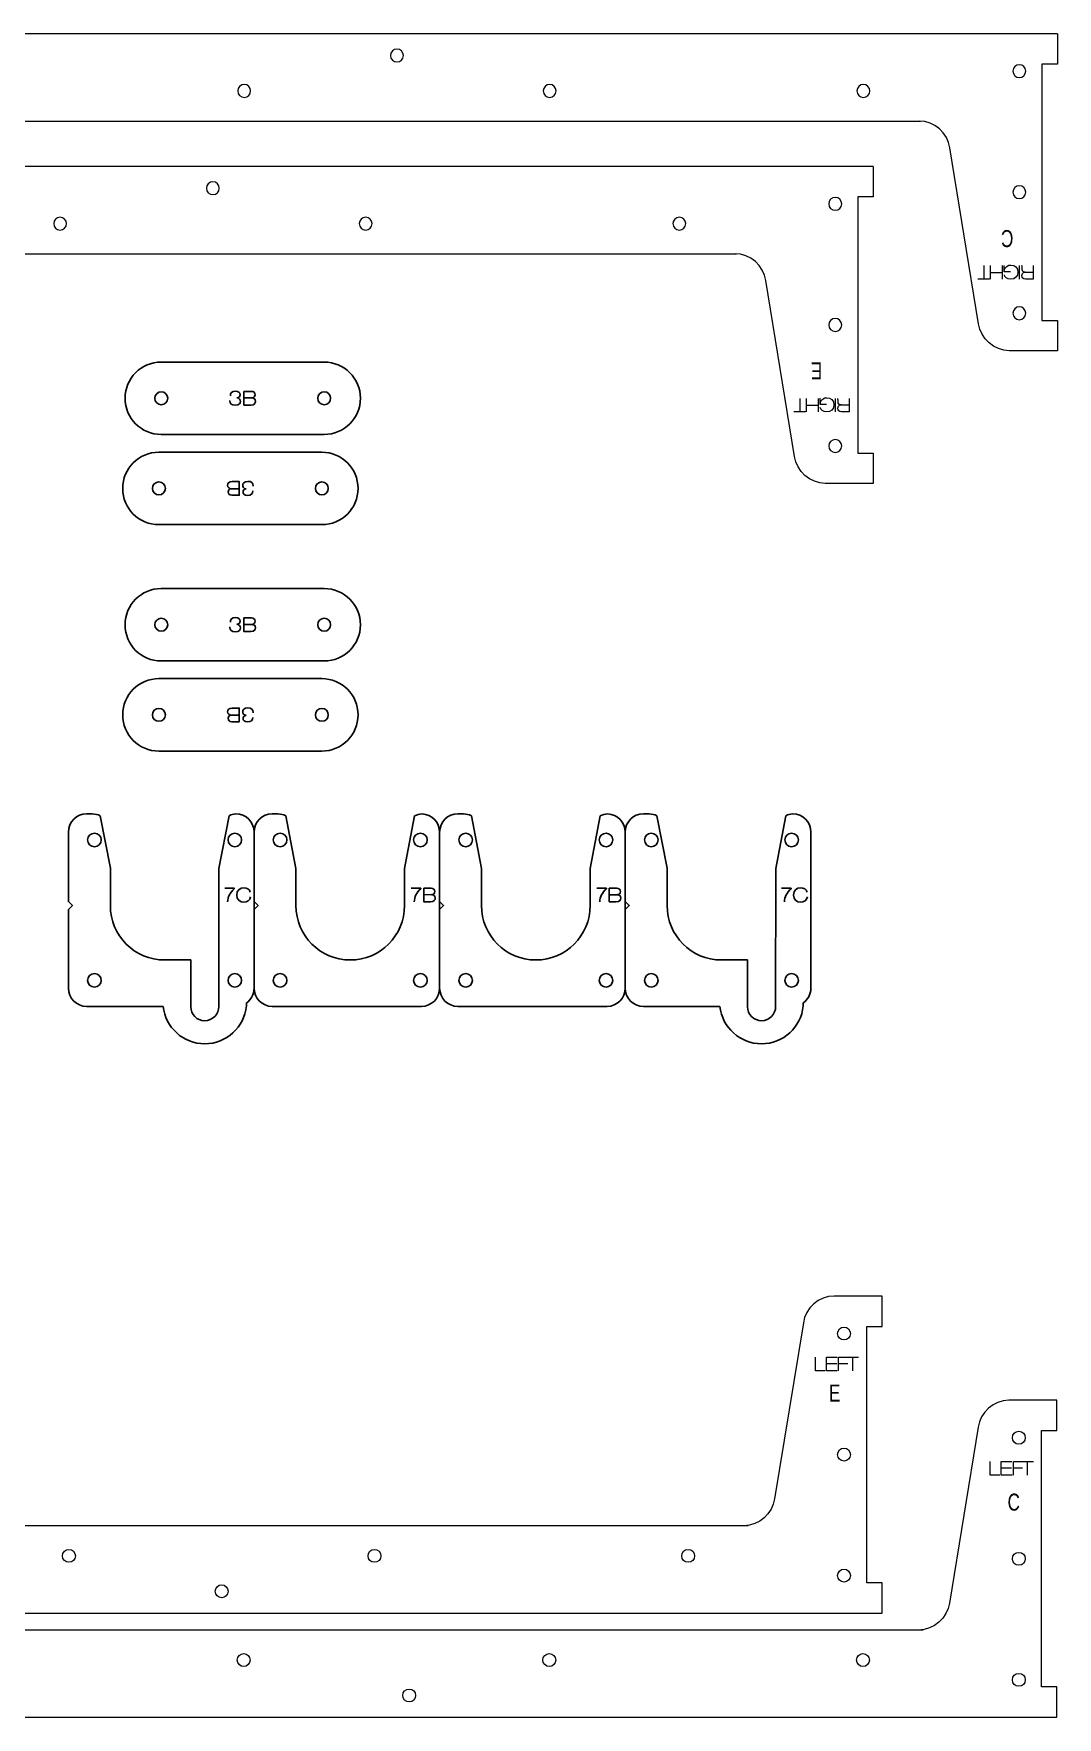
# Model space of a CAD drawing. Header units: millimetres. Extents: x 3 to 781, y 1 to 299.
# Drawn here: x 600.3 to 781.2, y 1.3 to 298.7 of the extents above; entities that cross this region are included whole.
import ezdxf

# ---------------------------------------------------------------- set-up
doc = ezdxf.new("R2010")
doc.units = ezdxf.units.MM
doc.layers.add('Layer_1', color=1, linetype='CONTINUOUS', true_color=0xff0000)
for name, color, linetype, lineweight, true_color in [('Left D Arm Back Text', 5, 'CONTINUOUS', 0, 0x0000ff), ('New Left D arm', 1, 'CONTINUOUS', 0, 0xff0000), ('New Left D arm text', 5, 'CONTINUOUS', 0, 0x0000ff), ('New Right D arm', 1, 'CONTINUOUS', 0, 0xff0000), ('New Rigth D arm text', 5, 'CONTINUOUS', 0, 0x0000ff)]:
    doc.layers.add(name, color=color, linetype=linetype, lineweight=lineweight, true_color=true_color)
doc.styles.get("Standard").update_dxf_attribs({"font": 'txt', "width": 0.75})

msp = doc.modelspace()

# ---------------------------------------------------------------- linework, layer by layer
at = {"layer": 'Layer_1', "color": 1, "true_color": 0xff0000}
for points in [[(622.86, 240.67), (651.66, 240.67)], [(624, 234.27), (624, 234.27)], [(652.79, 234.27), (652.79, 234.27)], [(651.66, 227.87), (622.86, 227.87), (622.86, 227.87)], [(622.44, 224.75), (651.24, 224.75), (651.24, 224.75)], [(621.3, 218.35), (621.3, 218.35)], [(650.1, 218.35), (650.1, 218.35)], [(651.24, 211.95), (622.44, 211.95)], [(622.86, 200.67), (651.66, 200.67)], [(624, 194.27), (624, 194.27)], [(652.79, 194.27), (652.79, 194.27)], [(651.66, 187.87), (622.86, 187.87), (622.86, 187.87)], [(622.44, 184.75), (651.24, 184.75), (651.24, 184.75)], [(621.3, 178.35), (621.3, 178.35)], [(650.1, 178.35), (650.1, 178.35)], [(651.24, 171.95), (622.44, 171.95)], [(610.66, 160.86), (609.66, 160.86)], [(636.06, 160.86), (636.06, 160.86)], [(643.46, 160.86), (642.46, 160.86)], [(676.26, 160.86), (675.26, 160.86)], [(709.06, 160.86), (708.06, 160.86)], [(606.46, 157.66), (606.46, 145.38), (607.16, 144.67), (606.46, 143.97), (606.46, 130.06)], [(613.86, 144.66), (613.86, 151.25), (612.07, 160.53)], [(634.84, 160.53), (633.05, 151.23), (633.04, 126.86)], [(639.26, 130.06), (639.26, 157.66)], [(646.66, 144.66), (646.66, 151.24), (644.87, 160.53)], [(667.64, 160.53), (665.85, 151.23), (665.86, 144.66)], [(672.06, 130.06), (672.06, 157.66)], [(679.46, 144.66), (679.46, 151.24), (677.67, 160.53)], [(700.44, 160.53), (698.65, 151.23), (698.66, 144.66)], [(704.86, 130.06), (704.86, 157.66)], [(712.26, 144.66), (712.26, 151.25), (710.47, 160.53)], [(733.24, 160.53), (731.45, 151.23), (731.44, 126.86)], [(737.66, 130.06), (737.66, 157.66)], [(611.05, 155.06), (611.05, 155.06)], [(635.86, 155.06), (635.86, 155.06)], [(643.86, 157.46), (643.86, 157.46)], [(668.66, 157.46), (668.66, 157.46)], [(676.66, 157.46), (676.66, 157.46)], [(701.46, 157.46), (701.46, 157.46)], [(709.46, 155.06), (709.46, 155.06)], [(734.26, 155.06), (734.26, 155.06)], [(639.26, 145.38), (639.96, 144.67), (639.26, 143.97)], [(672.06, 145.38), (672.76, 144.67), (672.06, 143.97)], [(704.86, 145.38), (705.56, 144.67), (704.86, 143.97)], [(628.07, 126.81), (628.07, 135.11)], [(726.47, 126.81), (726.47, 135.11)], [(611.05, 132.66), (611.05, 132.66)], [(643.86, 132.66), (643.86, 132.66)], [(668.66, 132.66), (668.66, 132.66)], [(676.66, 132.66), (676.66, 132.66)], [(701.46, 132.66), (701.46, 132.66)], [(709.46, 132.66), (709.46, 132.66)], [(635.86, 130.26), (635.86, 130.26)], [(734.26, 130.26), (734.26, 130.26)], [(609.66, 126.86), (623.19, 126.86)], [(637.91, 126.93), (637.91, 127.46)], [(642.46, 126.86), (668.86, 126.86)], [(675.26, 126.86), (701.66, 126.86)], [(708.06, 126.86), (721.59, 126.86)], [(736.31, 126.93), (736.31, 127.46)]]:
    msp.add_lwpolyline(points, dxfattribs=at)
at = {"layer": 'Layer_1', "color": 5, "true_color": 0x0000ff}
for points in [[(637.47, 235.48), (638.78, 235.48)], [(638.7, 233.06), (637.47, 233.06), (637.47, 235.48), (637.47, 235.48)], [(636.23, 234.36), (636.23, 234.35)], [(638.9, 234.33), (637.47, 234.33)], [(638.9, 234.33), (638.9, 234.32)], [(635.2, 218.3), (636.63, 218.29)], [(635.2, 218.29), (635.2, 218.3)], [(636.63, 217.15), (635.32, 217.15)], [(635.4, 219.56), (636.63, 219.56), (636.63, 217.15), (636.63, 217.15)], [(637.87, 218.27), (637.87, 218.28)], [(636.23, 194.36), (636.23, 194.35)], [(637.47, 195.48), (638.78, 195.48)], [(638.7, 193.06), (637.47, 193.06), (637.47, 195.48), (637.47, 195.48)], [(638.9, 194.33), (637.47, 194.33)], [(638.9, 194.33), (638.9, 194.32)], [(635.4, 179.56), (636.63, 179.56), (636.63, 177.15), (636.63, 177.15)], [(635.2, 178.3), (636.63, 178.29)], [(635.2, 178.29), (635.2, 178.3)], [(636.63, 177.15), (635.32, 177.15)], [(637.87, 178.27), (637.87, 178.28)], [(634.07, 147.73), (635.76, 147.73), (635.76, 147.64)], [(667.05, 147.73), (668.73, 147.73), (668.73, 147.64)], [(669.24, 147.74), (670.55, 147.74)], [(670.47, 145.33), (669.24, 145.33), (669.24, 147.74), (669.24, 147.74)], [(670.67, 146.59), (669.24, 146.6)], [(670.67, 146.6), (670.67, 146.59)], [(699.85, 147.73), (701.53, 147.73), (701.53, 147.64)], [(702.04, 147.74), (703.35, 147.74)], [(703.27, 145.33), (702.04, 145.33), (702.04, 147.74), (702.04, 147.74)], [(703.47, 146.59), (702.04, 146.59)], [(703.47, 146.6), (703.47, 146.59)], [(732.47, 147.73), (734.16, 147.73), (734.16, 147.64)]]:
    msp.add_lwpolyline(points, dxfattribs=at)
at = {"layer": 'Layer_1', "color": 1, "true_color": 0xff0000}
for points in [[(616.46, 234.27), (616.46, 237.8), (619.32, 240.67), (622.86, 240.67)], [(651.66, 240.67), (655.19, 240.67), (658.06, 237.8), (658.06, 234.27)], [(621.72, 234.27), (621.72, 234.9), (622.23, 235.41), (622.86, 235.41)], [(622.86, 235.41), (623.48, 235.41), (624, 234.9), (624, 234.27)], [(650.52, 234.27), (650.52, 234.9), (651.03, 235.41), (651.66, 235.41)], [(651.66, 235.41), (652.28, 235.41), (652.79, 234.9), (652.79, 234.27)], [(622.86, 227.87), (619.32, 227.87), (616.46, 230.74), (616.46, 234.27)], [(622.86, 233.13), (622.23, 233.13), (621.72, 233.64), (621.72, 234.27)], [(624, 234.27), (624, 233.64), (623.48, 233.13), (622.86, 233.13)], [(651.66, 233.13), (651.03, 233.13), (650.52, 233.64), (650.52, 234.27)], [(652.79, 234.27), (652.79, 233.64), (652.28, 233.13), (651.66, 233.13)], [(658.06, 234.27), (658.06, 230.74), (655.19, 227.87), (651.66, 227.87)], [(616.04, 218.35), (616.04, 221.89), (618.91, 224.75), (622.44, 224.75)], [(651.24, 224.75), (654.78, 224.75), (657.64, 221.89), (657.64, 218.35)], [(622.44, 211.95), (618.91, 211.95), (616.04, 214.82), (616.04, 218.35)], [(621.3, 218.35), (621.3, 218.98), (621.81, 219.49), (622.44, 219.49)], [(622.44, 217.21), (621.81, 217.21), (621.3, 217.72), (621.3, 218.35)], [(622.44, 219.49), (623.07, 219.49), (623.58, 218.98), (623.58, 218.35)], [(623.58, 218.35), (623.58, 217.72), (623.07, 217.21), (622.44, 217.21)], [(650.1, 218.35), (650.1, 218.98), (650.61, 219.49), (651.24, 219.49)], [(651.24, 217.21), (650.61, 217.21), (650.1, 217.72), (650.1, 218.35)], [(651.24, 219.49), (651.87, 219.49), (652.38, 218.98), (652.38, 218.35)], [(652.38, 218.35), (652.38, 217.72), (651.87, 217.21), (651.24, 217.21)], [(657.64, 218.35), (657.64, 214.82), (654.78, 211.95), (651.24, 211.95)], [(616.46, 194.27), (616.46, 197.8), (619.32, 200.67), (622.86, 200.67)], [(651.66, 200.67), (655.19, 200.67), (658.06, 197.8), (658.06, 194.27)], [(622.86, 187.87), (619.32, 187.87), (616.46, 190.74), (616.46, 194.27)], [(621.72, 194.27), (621.72, 194.9), (622.23, 195.41), (622.86, 195.41)], [(622.86, 193.13), (622.23, 193.13), (621.72, 193.64), (621.72, 194.27)], [(622.86, 195.41), (623.48, 195.41), (624, 194.9), (624, 194.27)], [(624, 194.27), (624, 193.64), (623.48, 193.13), (622.86, 193.13)], [(650.52, 194.27), (650.52, 194.9), (651.03, 195.41), (651.66, 195.41)], [(651.66, 193.13), (651.03, 193.13), (650.52, 193.64), (650.52, 194.27)], [(651.66, 195.41), (652.28, 195.41), (652.79, 194.9), (652.79, 194.27)], [(652.79, 194.27), (652.79, 193.64), (652.28, 193.13), (651.66, 193.13)], [(658.06, 194.27), (658.06, 190.74), (655.19, 187.87), (651.66, 187.87)], [(616.04, 178.35), (616.04, 181.89), (618.91, 184.75), (622.44, 184.75)], [(651.24, 184.75), (654.78, 184.75), (657.64, 181.89), (657.64, 178.35)], [(621.3, 178.35), (621.3, 178.98), (621.81, 179.49), (622.44, 179.49)], [(622.44, 179.49), (623.07, 179.49), (623.58, 178.98), (623.58, 178.35)], [(650.1, 178.35), (650.1, 178.98), (650.61, 179.49), (651.24, 179.49)], [(651.24, 179.49), (651.87, 179.49), (652.38, 178.98), (652.38, 178.35)], [(622.44, 171.95), (618.91, 171.95), (616.04, 174.82), (616.04, 178.35)], [(622.44, 177.21), (621.81, 177.21), (621.3, 177.72), (621.3, 178.35)], [(623.58, 178.35), (623.58, 177.72), (623.07, 177.21), (622.44, 177.21)], [(651.24, 177.21), (650.61, 177.21), (650.1, 177.72), (650.1, 178.35)], [(652.38, 178.35), (652.38, 177.72), (651.87, 177.21), (651.24, 177.21)], [(657.64, 178.35), (657.64, 174.82), (654.78, 171.95), (651.24, 171.95)], [(609.66, 160.86), (607.89, 160.86), (606.46, 159.43), (606.46, 157.66)], [(612.07, 160.53), (611.65, 160.74), (611.17, 160.86), (610.66, 160.86)], [(636.06, 160.86), (635.55, 160.86), (635.27, 160.74), (634.84, 160.53)], [(639.26, 157.66), (639.26, 159.43), (637.82, 160.86), (636.06, 160.86)], [(642.46, 160.86), (640.69, 160.86), (639.26, 159.43), (639.26, 157.66)], [(644.87, 160.53), (644.45, 160.74), (643.97, 160.86), (643.46, 160.86)], [(668.96, 160.86), (668.49, 160.85), (668.04, 160.73), (667.64, 160.53)], [(672.06, 157.66), (672.06, 159.4), (670.68, 160.8), (668.96, 160.86)], [(675.26, 160.86), (673.49, 160.86), (672.06, 159.43), (672.06, 157.66)], [(677.67, 160.53), (677.25, 160.74), (676.77, 160.86), (676.26, 160.86)], [(701.76, 160.86), (701.29, 160.85), (700.84, 160.73), (700.44, 160.53)], [(704.86, 157.66), (704.86, 159.4), (703.48, 160.8), (701.76, 160.86)], [(708.06, 160.86), (706.29, 160.86), (704.86, 159.43), (704.86, 157.66)], [(710.47, 160.53), (710.05, 160.74), (709.57, 160.86), (709.06, 160.86)], [(734.46, 160.86), (733.95, 160.86), (733.67, 160.74), (733.24, 160.53)], [(737.66, 157.66), (737.66, 159.43), (736.22, 160.86), (734.46, 160.86)], [(611.05, 157.46), (610.39, 157.46), (609.85, 156.93), (609.85, 156.26)], [(609.85, 156.26), (609.85, 155.6), (610.39, 155.06), (611.05, 155.06)], [(612.25, 156.26), (612.25, 156.93), (611.72, 157.46), (611.05, 157.46)], [(611.05, 155.06), (611.72, 155.06), (612.25, 155.6), (612.25, 156.26)], [(634.66, 156.26), (634.66, 156.93), (635.19, 157.46), (635.86, 157.46)], [(635.86, 155.06), (635.19, 155.06), (634.66, 155.6), (634.66, 156.26)], [(635.86, 157.46), (636.52, 157.46), (637.06, 156.93), (637.06, 156.26)], [(637.06, 156.26), (637.06, 155.6), (636.52, 155.06), (635.86, 155.06)], [(642.66, 156.26), (642.66, 156.93), (643.19, 157.46), (643.86, 157.46)], [(643.86, 155.06), (643.19, 155.06), (642.66, 155.6), (642.66, 156.26)], [(643.86, 157.46), (644.52, 157.46), (645.06, 156.93), (645.06, 156.26)], [(645.06, 156.26), (645.06, 155.6), (644.52, 155.06), (643.86, 155.06)], [(667.46, 156.26), (667.46, 156.93), (667.99, 157.46), (668.66, 157.46)], [(668.66, 155.06), (667.99, 155.06), (667.46, 155.6), (667.46, 156.26)], [(668.66, 157.46), (669.32, 157.46), (669.86, 156.93), (669.86, 156.26)], [(669.86, 156.26), (669.86, 155.6), (669.32, 155.06), (668.66, 155.06)], [(675.46, 156.26), (675.46, 156.93), (675.99, 157.46), (676.66, 157.46)], [(676.66, 155.06), (675.99, 155.06), (675.46, 155.6), (675.46, 156.26)], [(676.66, 157.46), (677.32, 157.46), (677.86, 156.93), (677.86, 156.26)], [(677.86, 156.26), (677.86, 155.6), (677.32, 155.06), (676.66, 155.06)], [(700.26, 156.26), (700.26, 156.93), (700.79, 157.46), (701.46, 157.46)], [(701.46, 155.06), (700.79, 155.06), (700.26, 155.6), (700.26, 156.26)], [(701.46, 157.46), (702.12, 157.46), (702.66, 156.93), (702.66, 156.26)], [(702.66, 156.26), (702.66, 155.6), (702.12, 155.06), (701.46, 155.06)], [(709.46, 157.46), (708.79, 157.46), (708.26, 156.93), (708.26, 156.26)], [(708.26, 156.26), (708.26, 155.6), (708.79, 155.06), (709.46, 155.06)], [(710.66, 156.26), (710.66, 156.93), (710.12, 157.46), (709.46, 157.46)], [(709.46, 155.06), (710.12, 155.06), (710.66, 155.6), (710.66, 156.26)], [(733.06, 156.26), (733.06, 156.93), (733.59, 157.46), (734.26, 157.46)], [(734.26, 155.06), (733.59, 155.06), (733.06, 155.6), (733.06, 156.26)], [(734.26, 157.46), (734.92, 157.46), (735.46, 156.93), (735.46, 156.26)], [(735.46, 156.26), (735.46, 155.6), (734.92, 155.06), (734.26, 155.06)], [(623.46, 135.06), (618.15, 135.06), (613.86, 139.36), (613.86, 144.66)], [(656.26, 135.06), (650.95, 135.06), (646.66, 139.36), (646.66, 144.66)], [(665.86, 144.66), (665.86, 139.36), (661.56, 135.06), (656.26, 135.06)], [(689.06, 135.06), (683.75, 135.06), (679.46, 139.36), (679.46, 144.66)], [(698.66, 144.66), (698.66, 139.36), (694.36, 135.06), (689.06, 135.06)], [(721.86, 135.06), (716.55, 135.06), (712.26, 139.36), (712.26, 144.66)], [(628.07, 135.11), (628.07, 135.11), (625.13, 135.06), (623.46, 135.06)], [(726.47, 135.11), (726.47, 135.11), (723.53, 135.06), (721.86, 135.06)], [(609.85, 131.46), (609.85, 132.13), (610.39, 132.66), (611.05, 132.66)], [(611.05, 130.26), (610.39, 130.26), (609.85, 130.8), (609.85, 131.46)], [(611.05, 132.66), (611.72, 132.66), (612.25, 132.13), (612.25, 131.46)], [(612.25, 131.46), (612.25, 130.8), (611.72, 130.26), (611.05, 130.26)], [(634.66, 131.46), (634.66, 132.13), (635.19, 132.66), (635.86, 132.66)], [(635.86, 130.26), (635.19, 130.26), (634.66, 130.8), (634.66, 131.46)], [(635.86, 132.66), (636.52, 132.66), (637.06, 132.13), (637.06, 131.46)], [(637.06, 131.46), (637.06, 130.8), (636.52, 130.26), (635.86, 130.26)], [(642.66, 131.46), (642.66, 132.13), (643.19, 132.66), (643.86, 132.66)], [(643.86, 130.26), (643.19, 130.26), (642.66, 130.8), (642.66, 131.46)], [(643.86, 132.66), (644.52, 132.66), (645.06, 132.13), (645.06, 131.46)], [(645.06, 131.46), (645.06, 130.8), (644.52, 130.26), (643.86, 130.26)], [(667.46, 131.46), (667.46, 132.13), (667.99, 132.66), (668.66, 132.66)], [(668.66, 130.26), (667.99, 130.26), (667.46, 130.8), (667.46, 131.46)], [(668.66, 132.66), (669.32, 132.66), (669.86, 132.13), (669.86, 131.46)], [(669.86, 131.46), (669.86, 130.8), (669.32, 130.26), (668.66, 130.26)], [(675.46, 131.46), (675.46, 132.13), (675.99, 132.66), (676.66, 132.66)], [(676.66, 130.26), (675.99, 130.26), (675.46, 130.8), (675.46, 131.46)], [(676.66, 132.66), (677.32, 132.66), (677.86, 132.13), (677.86, 131.46)], [(677.86, 131.46), (677.86, 130.8), (677.32, 130.26), (676.66, 130.26)], [(700.26, 131.46), (700.26, 132.13), (700.79, 132.66), (701.46, 132.66)], [(701.46, 130.26), (700.79, 130.26), (700.26, 130.8), (700.26, 131.46)], [(701.46, 132.66), (702.12, 132.66), (702.66, 132.13), (702.66, 131.46)], [(702.66, 131.46), (702.66, 130.8), (702.12, 130.26), (701.46, 130.26)], [(708.26, 131.46), (708.26, 132.13), (708.79, 132.66), (709.46, 132.66)], [(709.46, 130.26), (708.79, 130.26), (708.26, 130.8), (708.26, 131.46)], [(709.46, 132.66), (710.12, 132.66), (710.66, 132.13), (710.66, 131.46)], [(710.66, 131.46), (710.66, 130.8), (710.12, 130.26), (709.46, 130.26)], [(733.06, 131.46), (733.06, 132.13), (733.59, 132.66), (734.26, 132.66)], [(734.26, 130.26), (733.59, 130.26), (733.06, 130.8), (733.06, 131.46)], [(734.26, 132.66), (734.92, 132.66), (735.46, 132.13), (735.46, 131.46)], [(735.46, 131.46), (735.46, 130.8), (734.92, 130.26), (734.26, 130.26)], [(606.46, 130.06), (606.46, 128.3), (607.89, 126.86), (609.66, 126.86)], [(637.91, 127.46), (638.72, 128.04), (639.26, 128.99), (639.26, 130.06)], [(639.26, 130.06), (639.26, 128.3), (640.69, 126.86), (642.46, 126.86)], [(668.86, 126.86), (670.62, 126.86), (672.06, 128.3), (672.06, 130.06)], [(672.06, 130.06), (672.06, 128.3), (673.49, 126.86), (675.26, 126.86)], [(701.66, 126.86), (703.42, 126.86), (704.86, 128.3), (704.86, 130.06)], [(704.86, 130.06), (704.86, 128.3), (706.29, 126.86), (708.06, 126.86)], [(736.31, 127.46), (737.12, 128.04), (737.66, 128.99), (737.66, 130.06)], [(623.19, 126.86), (623.59, 123.15), (626.73, 120.26), (630.55, 120.26)], [(630.55, 124.32), (629.18, 124.32), (628.07, 125.44), (628.07, 126.81)], [(630.55, 120.26), (634.39, 120.26), (637.54, 123.19), (637.91, 126.93)], [(633.04, 126.86), (633.04, 125.49), (631.92, 124.32), (630.55, 124.32)], [(721.59, 126.86), (721.99, 123.15), (725.13, 120.26), (728.95, 120.26)], [(728.95, 124.32), (727.58, 124.32), (726.47, 125.44), (726.47, 126.81)], [(728.95, 120.26), (732.79, 120.26), (735.94, 123.19), (736.31, 126.93)], [(731.44, 126.86), (731.44, 125.49), (730.32, 124.32), (728.95, 124.32)]]:
    msp.add_open_spline(points, degree=3, dxfattribs=at)
at = {"layer": 'Layer_1', "color": 5, "true_color": 0x0000ff}
for points in [[(635.07, 234.71), (635.09, 235.21), (635.3, 235.52), (635.97, 235.52)], [(635.97, 235.52), (636.54, 235.52), (636.79, 235.26), (636.79, 234.89)], [(638.78, 235.48), (639.17, 235.48), (639.43, 235.27), (639.43, 234.88)], [(635, 233.81), (635, 233.83), (635.01, 233.86), (635.01, 233.88)], [(635.92, 233.03), (635.3, 233.03), (635, 233.34), (635, 233.81)], [(636.84, 233.71), (636.84, 233.45), (636.67, 233.03), (635.92, 233.03)], [(636.79, 234.89), (636.79, 234.66), (636.65, 234.4), (636.23, 234.36)], [(636.23, 234.35), (636.69, 234.3), (636.84, 234.03), (636.84, 233.71)], [(639.51, 233.72), (639.51, 233.44), (639.33, 233.06), (638.7, 233.06)], [(639.43, 234.88), (639.43, 234.6), (639.18, 234.32), (638.9, 234.33)], [(638.9, 234.32), (639.21, 234.31), (639.51, 234.14), (639.51, 233.72)], [(634.59, 218.91), (634.59, 219.19), (634.77, 219.56), (635.4, 219.56)], [(635.2, 218.3), (634.89, 218.31), (634.59, 218.48), (634.59, 218.91)], [(634.67, 217.74), (634.67, 218.03), (634.92, 218.3), (635.2, 218.29)], [(635.32, 217.15), (634.93, 217.15), (634.67, 217.35), (634.67, 217.74)], [(637.25, 218.91), (637.25, 219.18), (637.43, 219.6), (638.18, 219.6)], [(637.87, 218.28), (637.41, 218.33), (637.25, 218.59), (637.25, 218.91)], [(637.31, 217.73), (637.31, 217.97), (637.44, 218.22), (637.87, 218.27)], [(638.12, 217.11), (637.56, 217.11), (637.31, 217.37), (637.31, 217.73)], [(639.03, 217.91), (639, 217.42), (638.79, 217.11), (638.12, 217.11)], [(638.18, 219.6), (638.8, 219.6), (639.1, 219.29), (639.1, 218.81)], [(639.1, 218.81), (639.1, 218.79), (639.09, 218.77), (639.09, 218.74)], [(635, 193.81), (635, 193.83), (635.01, 193.86), (635.01, 193.88)], [(635.92, 193.03), (635.3, 193.03), (635, 193.34), (635, 193.81)], [(635.07, 194.71), (635.09, 195.21), (635.3, 195.52), (635.97, 195.52)], [(636.84, 193.71), (636.84, 193.45), (636.67, 193.03), (635.92, 193.03)], [(635.97, 195.52), (636.54, 195.52), (636.79, 195.26), (636.79, 194.89)], [(636.79, 194.89), (636.79, 194.66), (636.65, 194.4), (636.23, 194.36)], [(636.23, 194.35), (636.69, 194.3), (636.84, 194.03), (636.84, 193.71)], [(639.51, 193.72), (639.51, 193.44), (639.33, 193.06), (638.7, 193.06)], [(638.78, 195.48), (639.17, 195.48), (639.43, 195.27), (639.43, 194.88)], [(639.43, 194.88), (639.43, 194.6), (639.18, 194.32), (638.9, 194.33)], [(638.9, 194.32), (639.21, 194.31), (639.51, 194.14), (639.51, 193.72)], [(634.59, 178.91), (634.59, 179.19), (634.77, 179.56), (635.4, 179.56)], [(635.2, 178.3), (634.89, 178.31), (634.59, 178.48), (634.59, 178.91)], [(637.25, 178.91), (637.25, 179.18), (637.43, 179.6), (638.18, 179.6)], [(637.87, 178.28), (637.41, 178.33), (637.25, 178.59), (637.25, 178.91)], [(638.18, 179.6), (638.8, 179.6), (639.1, 179.29), (639.1, 178.81)], [(639.1, 178.81), (639.1, 178.79), (639.09, 178.77), (639.09, 178.74)], [(634.67, 177.74), (634.67, 178.03), (634.92, 178.3), (635.2, 178.29)], [(635.32, 177.15), (634.93, 177.15), (634.67, 177.35), (634.67, 177.74)], [(637.31, 177.73), (637.31, 177.97), (637.44, 178.22), (637.87, 178.27)], [(638.12, 177.11), (637.56, 177.11), (637.31, 177.37), (637.31, 177.73)], [(639.03, 177.91), (639, 177.42), (638.79, 177.11), (638.12, 177.11)], [(635.76, 147.64), (634.98, 146.95), (634.62, 146.17), (634.58, 145.34)], [(636.19, 146.53), (636.19, 147.33), (636.75, 147.8), (637.44, 147.8)], [(637.44, 145.27), (636.75, 145.27), (636.19, 145.74), (636.19, 146.53)], [(637.44, 147.8), (638.01, 147.8), (638.46, 147.56), (638.59, 147.04)], [(638.65, 146.24), (638.58, 145.6), (638, 145.27), (637.44, 145.27)], [(668.73, 147.64), (667.96, 146.95), (667.59, 146.17), (667.56, 145.34)], [(671.28, 145.98), (671.28, 145.7), (671.1, 145.33), (670.47, 145.33)], [(670.55, 147.74), (670.94, 147.74), (671.2, 147.54), (671.2, 147.14)], [(671.2, 147.14), (671.2, 146.86), (670.95, 146.59), (670.67, 146.6)], [(670.67, 146.59), (670.98, 146.58), (671.28, 146.41), (671.28, 145.98)], [(701.53, 147.64), (700.76, 146.95), (700.39, 146.17), (700.36, 145.34)], [(704.08, 145.98), (704.08, 145.7), (703.9, 145.33), (703.27, 145.33)], [(703.35, 147.74), (703.74, 147.74), (704, 147.54), (704, 147.14)], [(704, 147.14), (704, 146.86), (703.75, 146.59), (703.47, 146.6)], [(703.47, 146.59), (703.78, 146.58), (704.08, 146.41), (704.08, 145.98)], [(734.16, 147.64), (733.38, 146.95), (733.02, 146.17), (732.98, 145.34)], [(734.59, 146.53), (734.59, 147.33), (735.15, 147.8), (735.84, 147.8)], [(735.84, 145.27), (735.15, 145.27), (734.59, 145.74), (734.59, 146.53)], [(735.84, 147.8), (736.41, 147.8), (736.86, 147.56), (736.99, 147.04)], [(737.05, 146.24), (736.98, 145.6), (736.4, 145.27), (735.84, 145.27)]]:
    msp.add_open_spline(points, degree=3, dxfattribs=at)
at = {"layer": 'New Left D arm', "color": 1, "true_color": 0xff0000}
for p, q in [((173.51, 35.12), (726.59, 35.18)), ((564.31, 19.71), (750.25, 19.7)), ((204.4, 16.71), (757.49, 16.77)), ((595.2, 1.3), (781.15, 1.29))]:
    msp.add_line(p, q, dxfattribs=at)
for points in [[(750.25, 19.7), (750.25, 25.06), (747.53, 25.06), (747.53, 70.34), (750.25, 70.34), (750.25, 75.7), (741.76, 75.7)], [(736.34, 70.94), (731.25, 39.88)], [(743.53, 67.94), (743.53, 67.94)], [(781.15, 1.29), (781.15, 6.65), (778.43, 6.65), (778.43, 51.93), (781.15, 51.93), (781.15, 57.29), (772.65, 57.29)], [(767.23, 52.53), (762.15, 21.47)], [(774.42, 49.53), (774.42, 49.53)], [(743.53, 46.56), (743.53, 46.56)], [(606.54, 28.67), (606.54, 28.67)], [(660.54, 28.67), (660.54, 28.67)], [(715.98, 28.67), (715.98, 28.67)], [(774.42, 28.15), (774.42, 28.15)], [(743.53, 25.18), (743.53, 25.18)], [(633.54, 22.42), (633.54, 22.42)], [(637.43, 10.26), (637.43, 10.26)], [(691.43, 10.26), (691.43, 10.26)], [(746.87, 10.26), (746.87, 10.26)], [(774.42, 6.77), (774.42, 6.77)], [(666.68, 4.01), (666.68, 4.01)]]:
    msp.add_lwpolyline(points, dxfattribs=at)
for points in [[(741.76, 75.7), (739.12, 75.7), (736.68, 73.56), (736.34, 70.94)], [(742.39, 69.08), (742.39, 69.71), (742.9, 70.22), (743.53, 70.22)], [(743.53, 67.94), (742.9, 67.94), (742.39, 68.45), (742.39, 69.08)], [(743.53, 70.22), (744.16, 70.22), (744.67, 69.71), (744.67, 69.08)], [(744.67, 69.08), (744.67, 68.45), (744.16, 67.94), (743.53, 67.94)], [(772.65, 57.29), (770.01, 57.29), (767.57, 55.15), (767.23, 52.53)], [(773.28, 50.67), (773.28, 51.3), (773.79, 51.81), (774.42, 51.81)], [(774.42, 49.53), (773.79, 49.53), (773.28, 50.04), (773.28, 50.67)], [(774.42, 51.81), (775.05, 51.81), (775.56, 51.3), (775.56, 50.67)], [(775.56, 50.67), (775.56, 50.04), (775.05, 49.53), (774.42, 49.53)], [(742.39, 47.7), (742.39, 48.33), (742.9, 48.84), (743.53, 48.84)], [(743.53, 46.56), (742.9, 46.56), (742.39, 47.07), (742.39, 47.7)], [(743.53, 48.84), (744.16, 48.84), (744.67, 48.33), (744.67, 47.7)], [(744.67, 47.7), (744.67, 47.07), (744.16, 46.56), (743.53, 46.56)], [(731.25, 39.88), (730.91, 37.27), (728.47, 35.12), (725.84, 35.12)], [(605.4, 29.81), (605.4, 30.44), (605.91, 30.95), (606.54, 30.95)], [(606.54, 28.67), (605.91, 28.67), (605.4, 29.18), (605.4, 29.81)], [(606.54, 30.95), (607.17, 30.95), (607.68, 30.44), (607.68, 29.81)], [(607.68, 29.81), (607.68, 29.18), (607.17, 28.67), (606.54, 28.67)], [(659.4, 29.81), (659.4, 30.44), (659.91, 30.95), (660.54, 30.95)], [(660.54, 28.67), (659.91, 28.67), (659.4, 29.18), (659.4, 29.81)], [(660.54, 30.95), (661.17, 30.95), (661.68, 30.44), (661.68, 29.81)], [(661.68, 29.81), (661.68, 29.18), (661.17, 28.67), (660.54, 28.67)], [(714.84, 29.81), (714.84, 30.44), (715.35, 30.95), (715.98, 30.95)], [(715.98, 28.67), (715.35, 28.67), (714.84, 29.18), (714.84, 29.81)], [(715.98, 30.95), (716.61, 30.95), (717.12, 30.44), (717.12, 29.81)], [(717.12, 29.81), (717.12, 29.18), (716.61, 28.67), (715.98, 28.67)], [(773.28, 29.29), (773.28, 29.92), (773.79, 30.43), (774.42, 30.43)], [(774.42, 30.43), (775.05, 30.43), (775.56, 29.92), (775.56, 29.29)], [(742.39, 26.32), (742.39, 26.95), (742.9, 27.46), (743.53, 27.46)], [(743.53, 27.46), (744.16, 27.46), (744.67, 26.95), (744.67, 26.32)], [(774.42, 28.15), (773.79, 28.15), (773.28, 28.66), (773.28, 29.29)], [(775.56, 29.29), (775.56, 28.66), (775.05, 28.15), (774.42, 28.15)], [(632.4, 23.56), (632.4, 24.19), (632.91, 24.7), (633.54, 24.7)], [(633.54, 24.7), (634.17, 24.7), (634.68, 24.19), (634.68, 23.56)], [(743.53, 25.18), (742.9, 25.18), (742.39, 25.69), (742.39, 26.32)], [(744.67, 26.32), (744.67, 25.69), (744.16, 25.18), (743.53, 25.18)], [(633.54, 22.42), (632.91, 22.42), (632.4, 22.93), (632.4, 23.56)], [(634.68, 23.56), (634.68, 22.93), (634.17, 22.42), (633.54, 22.42)], [(762.15, 21.47), (761.81, 18.85), (759.37, 16.71), (756.73, 16.71)], [(636.3, 11.4), (636.3, 12.03), (636.81, 12.54), (637.43, 12.54)], [(637.43, 12.54), (638.06, 12.54), (638.57, 12.03), (638.57, 11.4)], [(690.29, 11.4), (690.29, 12.03), (690.8, 12.54), (691.43, 12.54)], [(691.43, 12.54), (692.06, 12.54), (692.57, 12.03), (692.57, 11.4)], [(745.73, 11.4), (745.73, 12.03), (746.24, 12.54), (746.87, 12.54)], [(746.87, 12.54), (747.5, 12.54), (748.01, 12.03), (748.01, 11.4)], [(637.43, 10.26), (636.81, 10.26), (636.3, 10.77), (636.3, 11.4)], [(638.57, 11.4), (638.57, 10.77), (638.06, 10.26), (637.43, 10.26)], [(691.43, 10.26), (690.8, 10.26), (690.29, 10.77), (690.29, 11.4)], [(692.57, 11.4), (692.57, 10.77), (692.06, 10.26), (691.43, 10.26)], [(746.87, 10.26), (746.24, 10.26), (745.73, 10.77), (745.73, 11.4)], [(748.01, 11.4), (748.01, 10.77), (747.5, 10.26), (746.87, 10.26)], [(773.28, 7.91), (773.28, 8.54), (773.79, 9.05), (774.42, 9.05)], [(774.42, 9.05), (775.05, 9.05), (775.56, 8.54), (775.56, 7.91)], [(665.54, 5.15), (665.54, 5.78), (666.05, 6.29), (666.68, 6.29)], [(666.68, 6.29), (667.31, 6.29), (667.82, 5.78), (667.82, 5.15)], [(774.42, 6.77), (773.79, 6.77), (773.28, 7.28), (773.28, 7.91)], [(775.56, 7.91), (775.56, 7.28), (775.05, 6.77), (774.42, 6.77)], [(666.68, 4.01), (666.05, 4.01), (665.54, 4.52), (665.54, 5.15)], [(667.82, 5.15), (667.82, 4.52), (667.31, 4.01), (666.68, 4.01)]]:
    msp.add_open_spline(points, degree=3, dxfattribs=at)
at = {"layer": 'New Left D arm text', "color": 5, "true_color": 0x0000ff}
for points in [[(740.19, 62.47), (738.48, 62.47), (738.48, 64.91)], [(742.34, 62.47), (740.43, 62.47), (740.43, 64.91), (742.32, 64.91)], [(740.43, 63.77), (742.24, 63.77)], [(742.56, 62.47), (742.56, 64.91), (744.27, 64.91)], [(742.56, 63.77), (744.17, 63.77)], [(744, 64.91), (746.1, 64.91)], [(745.06, 62.47), (745.06, 64.91)], [(771.08, 44.06), (769.37, 44.06), (769.37, 46.5)], [(773.24, 44.06), (771.32, 44.06), (771.32, 46.5), (773.21, 46.5)], [(771.32, 45.36), (773.14, 45.36)], [(773.45, 44.06), (773.45, 46.5), (775.16, 46.5)], [(773.45, 45.36), (775.06, 45.36)], [(774.89, 46.5), (777, 46.5)], [(775.95, 44.06), (775.95, 46.5)]]:
    msp.add_lwpolyline(points, dxfattribs=at)
at = {"layer": 'New Right D arm', "color": 1, "true_color": 0xff0000}
for p, q in [((781.23, 298.67), (228.9, 298.67)), ((204.48, 283.24), (757.06, 283.24)), ((748.7, 275.23), (196.37, 275.23)), ((171.95, 259.81), (724.53, 259.8))]:
    msp.add_line(p, q, dxfattribs=at)
for points in [[(781.23, 298.67), (781.23, 293.31), (778.51, 293.31), (778.51, 248.03), (781.23, 248.03), (781.23, 242.67), (772.73, 242.67)], [(664.51, 295.95), (664.51, 295.95)], [(774.5, 293.19), (774.5, 293.19)], [(637.52, 289.7), (637.52, 289.7)], [(691.51, 289.7), (691.51, 289.7)], [(746.95, 289.7), (746.95, 289.7)], [(767.31, 247.43), (762.23, 278.48)], [(748.7, 275.23), (748.7, 269.87), (745.98, 269.87), (745.98, 224.59), (748.7, 224.59), (748.7, 219.23), (740.2, 219.23)], [(631.98, 272.51), (631.98, 272.51)], [(774.5, 271.81), (774.5, 271.81)], [(741.97, 269.75), (741.97, 269.75)], [(604.99, 266.26), (604.99, 266.26)], [(658.98, 266.26), (658.98, 266.26)], [(714.42, 266.26), (714.42, 266.26)], [(734.78, 223.99), (729.7, 255.05)], [(774.5, 250.43), (774.5, 250.43)], [(741.97, 248.37), (741.97, 248.37)], [(741.97, 226.99), (741.97, 226.99)]]:
    msp.add_lwpolyline(points, dxfattribs=at)
for points in [[(664.51, 295.95), (663.88, 295.95), (663.37, 295.44), (663.37, 294.81)], [(663.37, 294.81), (663.37, 294.18), (663.88, 293.67), (664.51, 293.67)], [(665.65, 294.81), (665.65, 295.44), (665.14, 295.95), (664.51, 295.95)], [(664.51, 293.67), (665.14, 293.67), (665.65, 294.18), (665.65, 294.81)], [(774.5, 293.19), (773.87, 293.19), (773.36, 292.68), (773.36, 292.05)], [(773.36, 292.05), (773.36, 291.42), (773.87, 290.91), (774.5, 290.91)], [(775.64, 292.05), (775.64, 292.68), (775.13, 293.19), (774.5, 293.19)], [(774.5, 290.91), (775.13, 290.91), (775.64, 291.42), (775.64, 292.05)], [(637.52, 289.7), (636.89, 289.7), (636.38, 289.19), (636.38, 288.56)], [(636.38, 288.56), (636.38, 287.93), (636.89, 287.42), (637.52, 287.42)], [(638.66, 288.56), (638.66, 289.19), (638.15, 289.7), (637.52, 289.7)], [(637.52, 287.42), (638.15, 287.42), (638.66, 287.93), (638.66, 288.56)], [(691.51, 289.7), (690.88, 289.7), (690.37, 289.19), (690.37, 288.56)], [(690.37, 288.56), (690.37, 287.93), (690.88, 287.42), (691.51, 287.42)], [(692.65, 288.56), (692.65, 289.19), (692.14, 289.7), (691.51, 289.7)], [(691.51, 287.42), (692.14, 287.42), (692.65, 287.93), (692.65, 288.56)], [(746.95, 289.7), (746.32, 289.7), (745.81, 289.19), (745.81, 288.56)], [(745.81, 288.56), (745.81, 287.93), (746.32, 287.42), (746.95, 287.42)], [(748.09, 288.56), (748.09, 289.19), (747.58, 289.7), (746.95, 289.7)], [(746.95, 287.42), (747.58, 287.42), (748.09, 287.93), (748.09, 288.56)], [(762.23, 278.48), (761.89, 281.1), (759.45, 283.24), (756.81, 283.24)], [(631.98, 272.51), (631.35, 272.51), (630.84, 272), (630.84, 271.37)], [(630.84, 271.37), (630.84, 270.75), (631.35, 270.24), (631.98, 270.24)], [(633.12, 271.37), (633.12, 272), (632.61, 272.51), (631.98, 272.51)], [(631.98, 270.24), (632.61, 270.24), (633.12, 270.75), (633.12, 271.37)], [(774.5, 271.81), (773.87, 271.81), (773.36, 271.3), (773.36, 270.67)], [(773.36, 270.67), (773.36, 270.04), (773.87, 269.53), (774.5, 269.53)], [(775.64, 270.67), (775.64, 271.3), (775.13, 271.81), (774.5, 271.81)], [(774.5, 269.53), (775.13, 269.53), (775.64, 270.04), (775.64, 270.67)], [(741.97, 269.75), (741.34, 269.75), (740.83, 269.24), (740.83, 268.61)], [(740.83, 268.61), (740.83, 267.98), (741.34, 267.47), (741.97, 267.47)], [(743.11, 268.61), (743.11, 269.24), (742.6, 269.75), (741.97, 269.75)], [(741.97, 267.47), (742.6, 267.47), (743.11, 267.98), (743.11, 268.61)], [(604.99, 266.26), (604.36, 266.26), (603.85, 265.75), (603.85, 265.12)], [(603.85, 265.12), (603.85, 264.49), (604.36, 263.98), (604.99, 263.98)], [(606.12, 265.12), (606.12, 265.75), (605.61, 266.26), (604.99, 266.26)], [(604.99, 263.98), (605.61, 263.98), (606.12, 264.49), (606.12, 265.12)], [(658.98, 266.26), (658.35, 266.26), (657.84, 265.75), (657.84, 265.12)], [(657.84, 265.12), (657.84, 264.49), (658.35, 263.98), (658.98, 263.98)], [(660.12, 265.12), (660.12, 265.75), (659.61, 266.26), (658.98, 266.26)], [(658.98, 263.98), (659.61, 263.98), (660.12, 264.49), (660.12, 265.12)], [(714.42, 266.26), (713.79, 266.26), (713.28, 265.75), (713.28, 265.12)], [(713.28, 265.12), (713.28, 264.49), (713.79, 263.98), (714.42, 263.98)], [(715.56, 265.12), (715.56, 265.75), (715.05, 266.26), (714.42, 266.26)], [(714.42, 263.98), (715.05, 263.98), (715.56, 264.49), (715.56, 265.12)], [(729.7, 255.05), (729.36, 257.66), (726.92, 259.81), (724.28, 259.81)], [(774.5, 250.43), (773.87, 250.43), (773.36, 249.92), (773.36, 249.29)], [(775.64, 249.29), (775.64, 249.92), (775.13, 250.43), (774.5, 250.43)], [(741.97, 248.37), (741.34, 248.37), (740.83, 247.86), (740.83, 247.23)], [(740.83, 247.23), (740.83, 246.6), (741.34, 246.09), (741.97, 246.09)], [(743.11, 247.23), (743.11, 247.86), (742.6, 248.37), (741.97, 248.37)], [(741.97, 246.09), (742.6, 246.09), (743.11, 246.6), (743.11, 247.23)], [(772.73, 242.67), (770.09, 242.67), (767.65, 244.81), (767.31, 247.43)], [(773.36, 249.29), (773.36, 248.66), (773.87, 248.15), (774.5, 248.15)], [(774.5, 248.15), (775.13, 248.15), (775.64, 248.66), (775.64, 249.29)], [(741.97, 226.99), (741.34, 226.99), (740.83, 226.48), (740.83, 225.85)], [(743.11, 225.85), (743.11, 226.48), (742.6, 226.99), (741.97, 226.99)], [(740.2, 219.23), (737.56, 219.23), (735.12, 221.37), (734.78, 223.99)], [(740.83, 225.85), (740.83, 225.22), (741.34, 224.71), (741.97, 224.71)], [(741.97, 224.71), (742.6, 224.71), (743.11, 225.22), (743.11, 225.85)]]:
    msp.add_open_spline(points, degree=3, dxfattribs=at)
at = {"layer": 'New Rigth D arm text', "color": 5, "true_color": 0x0000ff}
for points in [[(768.25, 257.7), (768.25, 255.33)], [(769.41, 255.31), (769.41, 257.7)], [(771.46, 256.42), (769.41, 256.42)], [(771.46, 257.7), (771.46, 255.31)], [(772.95, 256.63), (771.82, 256.63), (771.82, 257.75)], [(774.56, 255.31), (774.56, 257.7)], [(775.53, 256.53), (775.53, 256.54), (776.94, 256.54)], [(776.94, 257.7), (776.94, 255.31), (775.62, 255.31)], [(769.25, 255.31), (767.19, 255.31)], [(735.72, 234.26), (735.72, 231.89)], [(736.88, 231.87), (736.88, 234.26)], [(738.93, 232.98), (736.88, 232.98)], [(738.93, 234.26), (738.93, 231.87)], [(740.42, 233.19), (739.29, 233.19), (739.29, 234.31)], [(742.03, 231.87), (742.03, 234.26)], [(743, 233.09), (743, 233.1), (744.41, 233.1)], [(744.41, 234.26), (744.41, 231.87), (743.09, 231.87)], [(736.72, 231.87), (734.65, 231.87)]]:
    msp.add_lwpolyline(points, dxfattribs=at)
for points in [[(771.82, 256.63), (771.86, 256.91), (771.91, 257.03), (771.91, 257.03)], [(773.03, 255.31), (772.29, 255.31), (771.94, 255.64), (771.86, 256.1)], [(771.91, 257.03), (772.07, 257.58), (772.54, 257.8), (773.03, 257.8)], [(773.03, 257.8), (773.72, 257.8), (774.27, 257.35), (774.27, 256.56)], [(774.27, 256.56), (774.27, 255.77), (773.72, 255.31), (773.03, 255.31)], [(775.01, 257.04), (775.01, 257.13), (775, 257.6), (774.95, 257.7)], [(774.96, 255.96), (774.96, 256.19), (775.12, 256.51), (775.53, 256.53)], [(775.62, 255.31), (775.14, 255.31), (774.96, 255.54), (774.96, 255.96)], [(775.53, 256.54), (775.17, 256.54), (775.01, 256.71), (775.01, 257.04)], [(739.29, 233.19), (739.33, 233.47), (739.38, 233.59), (739.38, 233.59)], [(740.5, 231.87), (739.76, 231.87), (739.41, 232.2), (739.33, 232.66)], [(739.38, 233.59), (739.54, 234.14), (740, 234.37), (740.5, 234.37)], [(740.5, 234.37), (741.19, 234.37), (741.74, 233.91), (741.74, 233.12)], [(741.74, 233.12), (741.74, 232.33), (741.19, 231.87), (740.5, 231.87)], [(742.48, 233.6), (742.48, 233.69), (742.47, 234.16), (742.42, 234.26)], [(742.43, 232.52), (742.43, 232.75), (742.59, 233.07), (743, 233.09)], [(743.09, 231.87), (742.61, 231.87), (742.43, 232.1), (742.43, 232.52)], [(743, 233.1), (742.64, 233.1), (742.48, 233.27), (742.48, 233.6)]]:
    msp.add_open_spline(points, degree=3, dxfattribs=at)

# ---------------------------------------------------------------- texts
at = {"layer": 'Left D Arm Back Text', "char_height": 3, "width": 100, "attachment_point": 1, "rotation": 180}
for s, insert in [('C', (773.46, 260.98)), ('E', (739.66, 237.61))]:
    msp.add_mtext(s, dxfattribs=dict(at, insert=insert))
at = {"layer": 'Left D Arm Back Text', "char_height": 3, "width": 100, "attachment_point": 1}
for s, insert in [('E', (740.85, 60.06)), ('C', (772.43, 40.8))]:
    msp.add_mtext(s, dxfattribs=dict(at, insert=insert))

doc.saveas('drawing.dxf')
